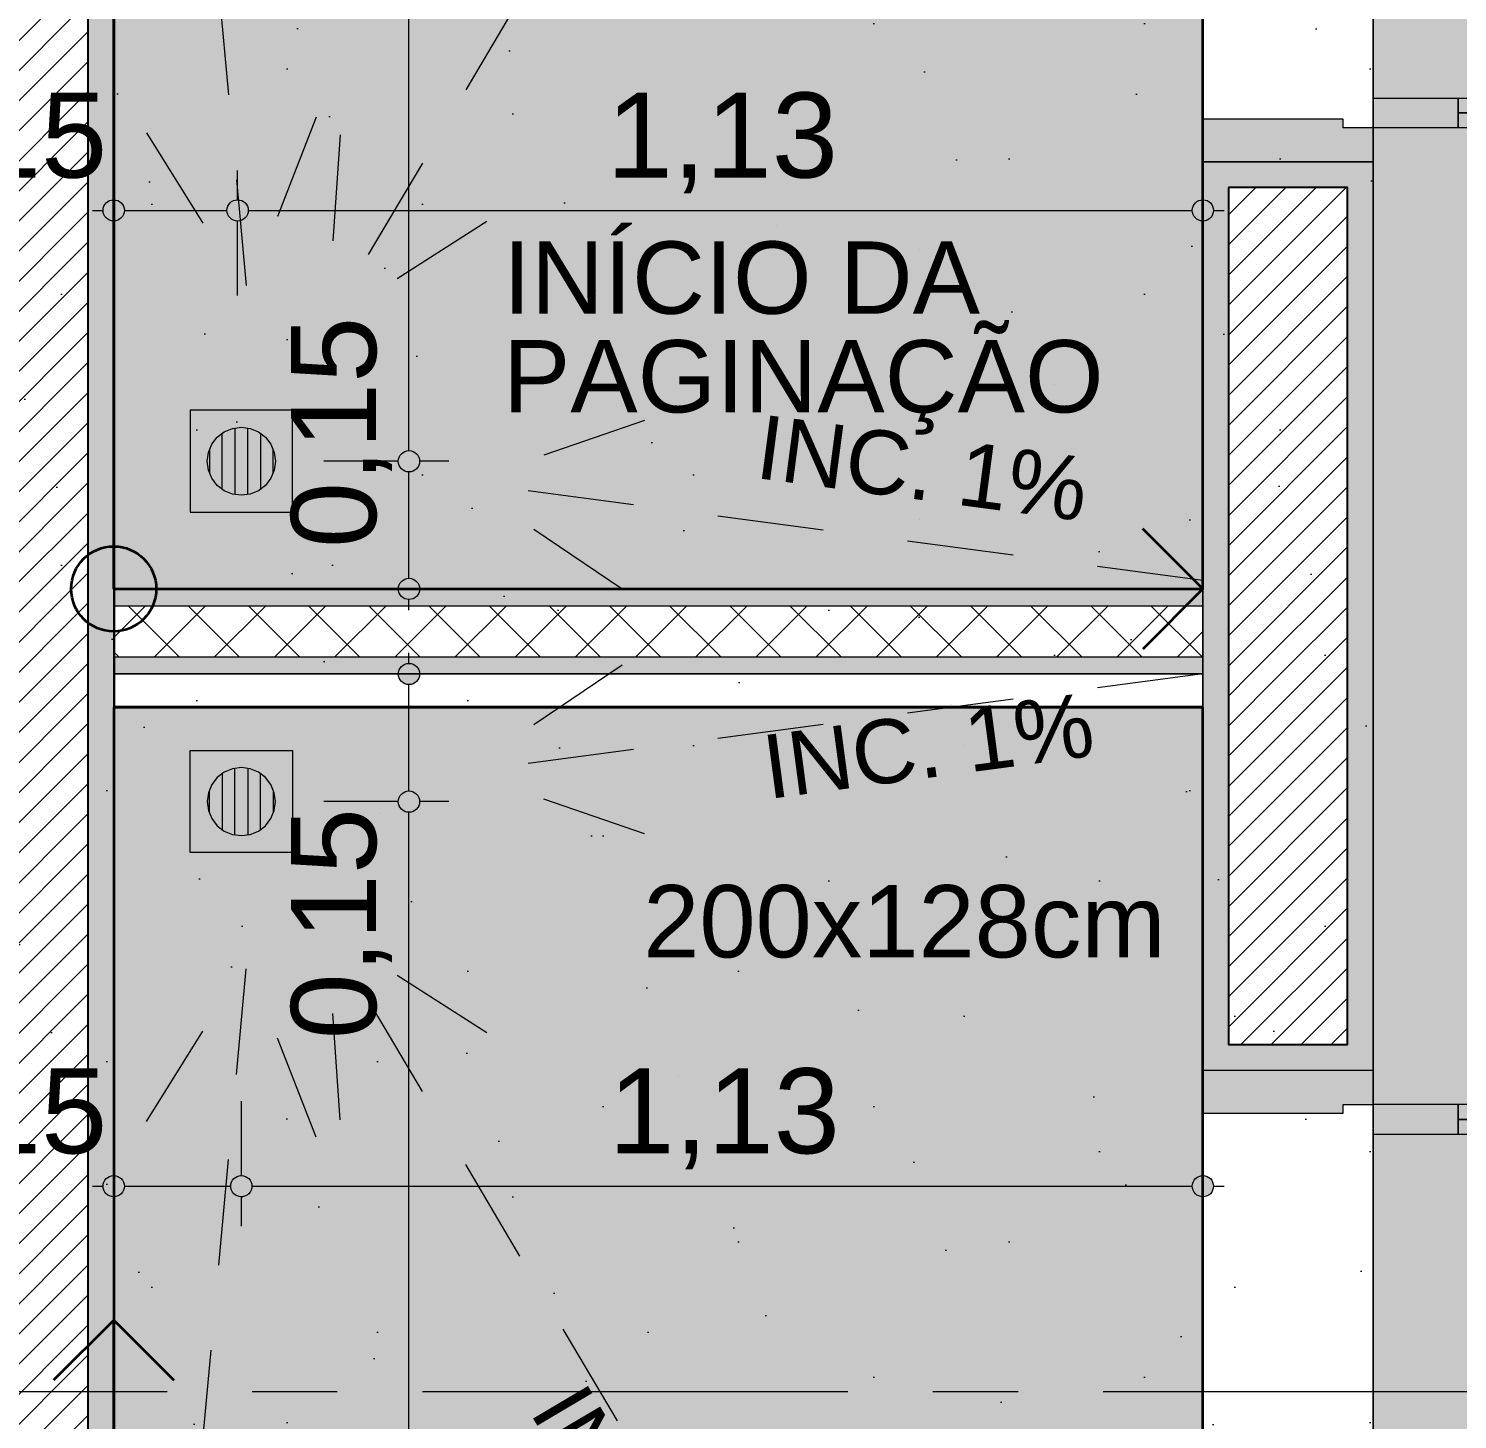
# Model space of a CAD drawing. Header units: metres. Extents: x -77 to -41.1, y -68 to -27.7.
# Drawn here: x -45.594 to -43.915, y -35.877 to -34.242 of the extents above; entities that cross this region are included whole.
import ezdxf
from ezdxf.enums import TextEntityAlignment as Align

# ---------------------------------------------------------------- set-up
doc = ezdxf.new("R2010")
doc.units = ezdxf.units.M
doc.header["$MEASUREMENT"] = 0
for name, pattern in [('Dashed', [0.07, 0.045, -0.025]), ('Dot & Dashed', [0.6, 0.5, -0.05, 0, -0.05]), ('HIDDEN2', [0.1875, 0.125, -0.0625])]:
    doc.linetypes.add(name, pattern=pattern)
for name, color, linetype, lineweight in [('0_Caneta_No__99', 7, 'Continuous', 20), ('LAJES.EST_Caneta_No__241', 7, 'Continuous', 13), ('LAJES.EST_Caneta_No__96', 252, 'Continuous', 0), ('NOTAS PISOS_Caneta_No__98', 7, 'Continuous', 0), ('PAREDE CONSTRUIR_Caneta_No__241', 7, 'Continuous', 13), ('PAREDE CONSTRUIR_Caneta_No__3', 7, 'Continuous', 25), ('PAREDE CONSTRUIR_Caneta_No__83', 84, 'Continuous', 0), ('PISO_Caneta_No__1', 7, 'Continuous', 35), ('PISO_Caneta_No__241', 7, 'Continuous', 13), ('Portas Archicad_Caneta_No__241', 7, 'Continuous', 13), ('RALO_Caneta_No__96', 252, 'Continuous', 0), ('ZONA_Caneta_No__241', 7, 'Continuous', 13)]:
    doc.layers.add(name, color=color, linetype=linetype, lineweight=lineweight)
for name, color, linetype in [('COTAS PISOS', 7, 'Continuous'), ('PAREDE CONSTRUIR', 7, 'Continuous'), ('Portas Archicad', 7, 'Continuous'), ('ZONA', 7, 'Continuous')]:
    doc.layers.add(name, color=color, linetype=linetype)
for name, color, linetype, lineweight, true_color in [('COTAS PISOS_Caneta_No__25', 7, 'Continuous', 13, 0x982312), ('LAJES.EST_Caneta_No__18', 7, 'Continuous', 0, 0xdfdfdf), ('NOTAS PISOS_Caneta_No__12', 7, 'Continuous', 0, 0x030303), ('PISO_Caneta_No__24', 7, 'Continuous', 40, 0x851f10), ('PISO_Caneta_No__97', 7, 'Continuous', 5, 0x6b6b6b), ('Portas Archicad_Caneta_No__9', 7, 'Continuous', 5, 0x020202), ('Portas Archicad_Caneta_No__97', 7, 'Continuous', 5, 0x6b6b6b), ('RALO_Caneta_No__19', 7, 'Continuous', 0, 0xe9e9e9), ('ZONA_Caneta_No__56', 7, 'Continuous', 0, 0xffe495)]:
    doc.layers.add(name, color=color, linetype=linetype, lineweight=lineweight, true_color=true_color)
doc.styles.add('GENERATED_STYLE_1', font='arial.ttf')
doc.dimstyles.new('GENERATED_STYLE__1', dxfattribs={"dimtxt": 0.1, "dimasz": 0.0475, "dimexe": 0.18, "dimexo": 0.1, "dimgap": 0, "dimtad": 1, "dimtih": 1, "dimtoh": 1, "dimzin": 0, "dimdsep": 46, "dimtxsty": 'GENERATED_STYLE_1', "dimblk": 'ARROWHEAD_11', "dimblk1": 'ARROWHEAD_11', "dimblk2": 'ARROWHEAD_11', "dimcen": 0.09, "dimclrd": 256, "dimclre": 256, "dimclrt": 256, "dimadec": 0, "dimazin": 0, "dimtfac": 1, "dimtdec": 4, "dimtmove": 0, "dimatfit": 3, "dimfxl": 0, "dimtolj": 1, "dimtzin": 0, "dimarcsym": 0})
doc.dimstyles.new('GENERATED_STYLE__2', dxfattribs={"dimtxt": 0.1, "dimasz": 0.0475, "dimexe": 0.18, "dimexo": 0.1, "dimgap": 0, "dimtad": 1, "dimzin": 0, "dimdsep": 46, "dimtxsty": 'GENERATED_STYLE_1', "dimblk": 'ARROWHEAD_11', "dimblk1": 'ARROWHEAD_11', "dimblk2": 'ARROWHEAD_11', "dimcen": 0.09, "dimclrd": 256, "dimclre": 256, "dimclrt": 256, "dimadec": 0, "dimazin": 0, "dimtfac": 1, "dimtdec": 4, "dimtmove": 0, "dimatfit": 3, "dimfxl": 0, "dimtolj": 1, "dimtzin": 0, "dimarcsym": 0})
doc.dimstyles.new('GENERATED_STYLE__3', dxfattribs={"dimtxt": 0.1, "dimasz": 0.0475, "dimexe": 0.18, "dimexo": 0.1, "dimgap": 0, "dimtad": 1, "dimzin": 0, "dimdsep": 46, "dimtxsty": 'GENERATED_STYLE_1', "dimblk": 'ARROWHEAD_11', "dimblk1": 'ARROWHEAD_11', "dimblk2": 'ARROWHEAD_11', "dimcen": 0.09, "dimclrd": 256, "dimclre": 256, "dimclrt": 256, "dimadec": 0, "dimazin": 0, "dimtfac": 1, "dimtdec": 4, "dimtmove": 2, "dimatfit": 3, "dimfxl": 0, "dimtolj": 1, "dimtzin": 0, "dimarcsym": 0})
pattern_1 = [(45, (0, 0), (-0.01767767, 0.01767767), [])]

# ---------------------------------------------------------------- blocks, each defined once
blk = doc.blocks.new('Abrigo de Reíduos comuns (Grupo D)_9_22_3', base_point=(-44.7446, -33.4063))
at = {"layer": 'ZONA_Caneta_No__241', "color": 7, "linetype": 'Continuous', "lineweight": 13, "flags": 128}
blk.add_lwpolyline([(-44.214, -32.7997), (-45.494, -32.7997), (-45.494, -34.9009), (-44.214, -34.9009)], close=True, dxfattribs=at)
blk = doc.blocks.new('Abrigo de Reíduos Contaminados (Grupo A e E)_9_23_3', base_point=(-44.7065, -36.3122))
at = {"layer": 'ZONA_Caneta_No__241', "color": 7, "linetype": 'Continuous', "lineweight": 13, "flags": 128}
blk.add_lwpolyline([(-44.214, -35.0009), (-45.494, -35.0009), (-45.494, -37.0402), (-44.214, -37.0402)], close=True, dxfattribs=at)
blk = doc.blocks.new('Double Door 26_2')
at = {"layer": 'Portas Archicad', "linetype": 'Continuous', "lineweight": 0, "true_color": 0xffffff}
for points in [[(-0.56, 0.56), (-0.56, 0.46), (-0.525, 0.46), (-0.525, 0.56)], [(0.56, 0.56), (0.525, 0.56), (0.525, 0.46), (0.56, 0.46)], [(-0.56, 0.46), (-0.56, 0.1), (-0.5425, 0.1), (-0.5425, 0.46)], [(-0.5425, 0.46), (-0.5425, 0.1), (-0.525, 0.1), (-0.525, 0.46)], [(0.5425, 0.46), (0.525, 0.46), (0.525, 0.1), (0.5425, 0.1)], [(0.56, 0.46), (0.5425, 0.46), (0.5425, 0.1), (0.56, 0.1)], [(-0.525, 0), (-0.525, 0.1), (-0.56, 0.1), (-0.56, 0)], [(0.525, 0), (0.56, 0), (0.56, 0.1), (0.525, 0.1)], [(-0.55, -0.2), (-0.55, -0.035), (-0.56, -0.035), (-0.56, 0), (-0.6, 0), (-0.6, -0.2)], [(0.6, -0.2), (0.6, 0), (0.56, 0), (0.56, -0.035), (0.55, -0.035), (0.55, -0.2)]]:
    blk.add_hatch(color=7, dxfattribs=at).paths.add_polyline_path(points)
at = {"layer": 'Portas Archicad_Caneta_No__241', "color": 7, "linetype": 'Continuous', "lineweight": 13}
for p, q in [((-0.56, 0.56), (-0.56, 0.46)), ((-0.525, 0.56), (-0.56, 0.56)), ((-0.525, 0.46), (-0.525, 0.56)), ((0.525, 0.46), (0.525, 0.56)), ((0.525, 0.56), (0.56, 0.56)), ((0.56, 0.56), (0.56, 0.46)), ((-0.56, 0.46), (-0.525, 0.46)), ((-0.5425, 0.46), (-0.5425, 0.1)), ((0.56, 0.46), (0.525, 0.46)), ((0.5425, 0.46), (0.5425, 0.1)), ((-0.525, 0.1), (-0.56, 0.1)), ((-0.56, 0.1), (-0.56, 0)), ((-0.525, 0), (-0.525, 0.1)), ((0.525, 0), (0.525, 0.1)), ((0.525, 0.1), (0.56, 0.1)), ((0.56, 0.1), (0.56, 0)), ((-0.56, 0), (-0.6, 0)), ((-0.6, 0), (-0.6, -0.2)), ((-0.6, 0), (-0.6, -0.03)), ((-0.6, 0), (-0.6, -0.03)), ((-0.6, 0), (-0.6, -0.03)), ((-0.6, 0), (-0.6, -0.03)), ((-0.56, -0.035), (-0.56, 0)), ((-0.56, 0), (-0.525, 0)), ((0.56, 0), (0.525, 0)), ((0.6, 0), (0.56, 0)), ((0.56, 0), (0.56, -0.035)), ((0.6, -0.2), (0.6, 0)), ((0.6, 0), (0.6, -0.03)), ((0.6, 0), (0.6, -0.03)), ((0.6, 0), (0.6, -0.03)), ((0.6, 0), (0.6, -0.03)), ((-0.6, -0.03), (-0.6, -0.17)), ((-0.6, -0.03), (-0.6, -0.17)), ((-0.6, -0.03), (-0.6, -0.17)), ((-0.6, -0.03), (-0.6, -0.17)), ((0.6, -0.03), (0.6, -0.17)), ((0.6, -0.03), (0.6, -0.17)), ((0.6, -0.03), (0.6, -0.17)), ((0.6, -0.03), (0.6, -0.17)), ((-0.55, -0.035), (-0.56, -0.035)), ((-0.55, -0.2), (-0.55, -0.035)), ((0.56, -0.035), (0.55, -0.035)), ((0.55, -0.035), (0.55, -0.2)), ((-0.6, -0.17), (-0.6, -0.2)), ((-0.6, -0.17), (-0.6, -0.2)), ((0.6, -0.17), (0.6, -0.2)), ((0.6, -0.17), (0.6, -0.2)), ((-0.6, -0.2), (-0.55, -0.2)), ((0.55, -0.2), (0.6, -0.2))]:
    blk.add_line(p, q, dxfattribs=at)
at = {"layer": 'Portas Archicad_Caneta_No__241', "color": 7, "linetype": 'Continuous', "lineweight": 13, "flags": 128}
for points in [[(-0.56, 0.46), (-0.56, 0.1), (-0.5425, 0.1), (-0.5425, 0.46)], [(-0.5425, 0.46), (-0.5425, 0.1), (-0.525, 0.1), (-0.525, 0.46)], [(0.5425, 0.46), (0.5425, 0.1), (0.525, 0.1), (0.525, 0.46)], [(0.56, 0.46), (0.56, 0.1), (0.5425, 0.1), (0.5425, 0.46)]]:
    blk.add_lwpolyline(points, close=True, dxfattribs=at)
at = {"layer": 'Portas Archicad_Caneta_No__9', "color": 18, "linetype": 'Continuous', "lineweight": 5, "true_color": 0x020202}
for p, q in [((-0.6, 0), (0.6, 0)), ((-0.6, -0.2), (0.6, -0.2))]:
    blk.add_line(p, q, dxfattribs=at)
at = {"layer": 'Portas Archicad_Caneta_No__97', "color": 251, "linetype": 'Dashed', "lineweight": 5, "true_color": 0x6b6b6b}
for centre, start, end in [((-0.56, 0), 0, 90), ((0.56, 0), 90, 180)]:
    blk.add_arc(centre, 0.56, start, end, dxfattribs=at)
blk = doc.blocks.new('Símbolo Inclinação 20_13')
at = {"layer": 'NOTAS PISOS_Caneta_No__98', "color": 7, "linetype": 'HIDDEN2', "lineweight": 0}
for p in [(1.8205, 0.1), (0, 0), (1.8205, -0.1)]:
    blk.add_line(p, (2.0205, 0), dxfattribs=at)
at = {"layer": 'NOTAS PISOS_Caneta_No__98', "color": 7, "linetype": 'HIDDEN2', "lineweight": 0, "style": 'GENERATED_STYLE_1'}
blk.add_attdef('txt', text='', height=0.075, rotation=180, dxfattribs=at).set_placement((1.3932, 0.1403), align=Align.BOTTOM_LEFT)
blk = doc.blocks.new('Símbolo Inclinação 20_14')
at = {"layer": 'NOTAS PISOS_Caneta_No__98', "color": 7, "linetype": 'HIDDEN2', "lineweight": 0}
for p in [(0.6753, 0.1), (0, 0), (0.6753, -0.1)]:
    blk.add_line(p, (0.8753, 0), dxfattribs=at)
at = {"layer": 'NOTAS PISOS_Caneta_No__98', "color": 7, "linetype": 'HIDDEN2', "lineweight": 0, "style": 'GENERATED_STYLE_1'}
blk.add_attdef('txt', text='', height=0.075, rotation=180, dxfattribs=at).set_placement((0.529, 0.1457), align=Align.BOTTOM_LEFT)
blk = doc.blocks.new('Símbolo Inclinação 20_15')
at = {"layer": 'NOTAS PISOS_Caneta_No__98', "color": 7, "linetype": 'HIDDEN2', "lineweight": 0}
for p in [(1.5105, 0.1), (0, 0), (1.5105, -0.1)]:
    blk.add_line(p, (1.7105, 0), dxfattribs=at)
at = {"layer": 'NOTAS PISOS_Caneta_No__98', "color": 7, "linetype": 'HIDDEN2', "lineweight": 0, "style": 'GENERATED_STYLE_1'}
blk.add_attdef('txt', text='', height=0.075, dxfattribs=at).set_placement((0.318, -0.0829), align=Align.BOTTOM_LEFT)
blk = doc.blocks.new('*D206')
at = {"layer": 'COTAS PISOS_Caneta_No__25', "linetype": 'Continuous', "lineweight": 13, "true_color": 0x982312}
for points in [[(-45.1595, -35.1509), (-45.1585, -35.1557), (-45.1558, -35.1598), (-45.1518, -35.1625), (-45.147, -35.1634), (-45.1422, -35.1625), (-45.1381, -35.1598), (-45.1354, -35.1557), (-45.1345, -35.1509), (-45.1354, -35.1461), (-45.1381, -35.1421), (-45.1422, -35.1394), (-45.147, -35.1384), (-45.1518, -35.1394), (-45.1558, -35.1421), (-45.1585, -35.1461)], [(-45.1595, -37.0402), (-45.1585, -37.045), (-45.1558, -37.049), (-45.1518, -37.0517), (-45.147, -37.0527), (-45.1422, -37.0517), (-45.1381, -37.049), (-45.1354, -37.045), (-45.1345, -37.0402), (-45.1354, -37.0354), (-45.1381, -37.0314), (-45.1422, -37.0287), (-45.147, -37.0277), (-45.1518, -37.0287), (-45.1558, -37.0314), (-45.1585, -37.0354)]]:
    blk.add_hatch(color=24, dxfattribs=at).paths.add_polyline_path(points)
at = {"layer": 'COTAS PISOS_Caneta_No__25', "color": 24, "linetype": 'Continuous', "lineweight": 13, "true_color": 0x982312}
for p, q in [((-45.1595, -35.1509), (-45.247, -35.1509)), ((-45.1001, -35.1509), (-45.1345, -35.1509)), ((-45.147, -37.0277), (-45.147, -35.1634)), ((-45.1595, -37.0402), (-45.247, -37.0402)), ((-45.1001, -37.0402), (-45.1345, -37.0402)), ((-45.147, -37.0652), (-45.147, -37.0527))]:
    blk.add_line(p, q, dxfattribs=at)
for centre in [(-45.147, -35.1509), (-45.147, -37.0402)]:
    blk.add_circle(centre, 0.0125, dxfattribs=at)
at = {"layer": 'COTAS PISOS_Caneta_No__25', "color": 24, "lineweight": 13, "true_color": 0x982312, "char_height": 0.1, "attachment_point": 7, "rotation": 90, "style": 'GENERATED_STYLE_1'}
for s, insert in [('\\A1;{\\pql;\\fArial|b0|i0|c0|p0;\\W1.000000;0,15}', (-45.167, -35.4303)), ('\\A1;{\\pql;\\fArial|b0|i0|c0|p0;\\W1.000000;1,89}', (-45.167, -36.3625))]:
    blk.add_mtext(s, dxfattribs=dict(at, insert=insert))
blk = doc.blocks.new('ARROWHEAD_11')
at = {"color": 0, "linetype": 'Continuous', "lineweight": 0}
blk.add_line((0, 0), (-1, 0), dxfattribs=at)
at = {"color": 0, "linetype": 'Continuous', "lineweight": 0, "const_width": 0.25, "flags": 128}
blk.add_lwpolyline([(-0.125, 0, 1), (0.125, 0, 1)], format="xyb", close=True, dxfattribs=at)
blk = doc.blocks.new('*D207')
at = {"layer": 'COTAS PISOS_Caneta_No__25', "linetype": 'Continuous', "lineweight": 13, "true_color": 0x982312}
for points in [[(-45.1595, -35.0009), (-45.1585, -35.0057), (-45.1558, -35.0098), (-45.1518, -35.0125), (-45.147, -35.0134), (-45.1422, -35.0125), (-45.1381, -35.0098), (-45.1354, -35.0057), (-45.1345, -35.0009), (-45.1354, -34.9961), (-45.1381, -34.9921), (-45.1422, -34.9894), (-45.147, -34.9884), (-45.1518, -34.9894), (-45.1558, -34.9921), (-45.1585, -34.9961)], [(-45.1595, -35.1509), (-45.1585, -35.1557), (-45.1558, -35.1598), (-45.1518, -35.1625), (-45.147, -35.1634), (-45.1422, -35.1625), (-45.1381, -35.1598), (-45.1354, -35.1557), (-45.1345, -35.1509), (-45.1354, -35.1461), (-45.1381, -35.1421), (-45.1422, -35.1394), (-45.147, -35.1384), (-45.1518, -35.1394), (-45.1558, -35.1421), (-45.1585, -35.1461)]]:
    blk.add_hatch(color=24, dxfattribs=at).paths.add_polyline_path(points)
at = {"layer": 'COTAS PISOS_Caneta_No__25', "color": 24, "linetype": 'Continuous', "lineweight": 13, "true_color": 0x982312}
for p, q in [((-45.147, -34.9884), (-45.147, -34.9759)), ((-45.1595, -35.0009), (-45.1939, -35.0009)), ((-45.047, -35.0009), (-45.1345, -35.0009)), ((-45.147, -35.1384), (-45.147, -35.0134)), ((-45.1595, -35.1509), (-45.247, -35.1509)), ((-45.1001, -35.1509), (-45.1345, -35.1509))]:
    blk.add_line(p, q, dxfattribs=at)
for centre in [(-45.147, -35.0009), (-45.147, -35.1509)]:
    blk.add_circle(centre, 0.0125, dxfattribs=at)
blk = doc.blocks.new('*D208')
at = {"layer": 'COTAS PISOS_Caneta_No__25', "linetype": 'Continuous', "lineweight": 13, "true_color": 0x982312}
for points in [[(-45.1595, -34.7509), (-45.1585, -34.7557), (-45.1558, -34.7598), (-45.1518, -34.7625), (-45.147, -34.7634), (-45.1422, -34.7625), (-45.1381, -34.7598), (-45.1354, -34.7557), (-45.1345, -34.7509), (-45.1354, -34.7461), (-45.1381, -34.7421), (-45.1422, -34.7394), (-45.147, -34.7384), (-45.1518, -34.7394), (-45.1558, -34.7421), (-45.1585, -34.7461)], [(-45.1595, -34.9009), (-45.1585, -34.9057), (-45.1558, -34.9098), (-45.1518, -34.9125), (-45.147, -34.9134), (-45.1422, -34.9125), (-45.1381, -34.9098), (-45.1354, -34.9057), (-45.1345, -34.9009), (-45.1354, -34.8961), (-45.1381, -34.8921), (-45.1422, -34.8894), (-45.147, -34.8884), (-45.1518, -34.8894), (-45.1558, -34.8921), (-45.1585, -34.8961)]]:
    blk.add_hatch(color=24, dxfattribs=at).paths.add_polyline_path(points)
at = {"layer": 'COTAS PISOS_Caneta_No__25', "color": 24, "linetype": 'Continuous', "lineweight": 13, "true_color": 0x982312}
for p, q in [((-45.1595, -34.7509), (-45.247, -34.7509)), ((-45.1001, -34.7509), (-45.1345, -34.7509)), ((-45.147, -34.8884), (-45.147, -34.7634)), ((-45.1595, -34.9009), (-45.247, -34.9009)), ((-45.1001, -34.9009), (-45.1345, -34.9009)), ((-45.147, -34.9259), (-45.147, -34.9134))]:
    blk.add_line(p, q, dxfattribs=at)
for centre in [(-45.147, -34.7509), (-45.147, -34.9009)]:
    blk.add_circle(centre, 0.0125, dxfattribs=at)
at = {"layer": 'COTAS PISOS_Caneta_No__25', "color": 24, "lineweight": 13, "true_color": 0x982312, "insert": (-45.167, -34.8529), "char_height": 0.1, "attachment_point": 7, "rotation": 90, "style": 'GENERATED_STYLE_1'}
blk.add_mtext('\\A1;{\\pql;\\fArial|b0|i0|c0|p0;\\W1.000000;0,15}', dxfattribs=at)
blk = doc.blocks.new('*D209')
at = {"layer": 'COTAS PISOS_Caneta_No__25', "linetype": 'Continuous', "lineweight": 13, "true_color": 0x982312}
for points in [[(-45.1595, -32.5997), (-45.1585, -32.6045), (-45.1558, -32.6085), (-45.1518, -32.6112), (-45.147, -32.6122), (-45.1422, -32.6112), (-45.1381, -32.6085), (-45.1354, -32.6045), (-45.1345, -32.5997), (-45.1354, -32.5949), (-45.1381, -32.5909), (-45.1422, -32.5881), (-45.147, -32.5872), (-45.1518, -32.5881), (-45.1558, -32.5909), (-45.1585, -32.5949)], [(-45.1595, -34.7509), (-45.1585, -34.7557), (-45.1558, -34.7598), (-45.1518, -34.7625), (-45.147, -34.7634), (-45.1422, -34.7625), (-45.1381, -34.7598), (-45.1354, -34.7557), (-45.1345, -34.7509), (-45.1354, -34.7461), (-45.1381, -34.7421), (-45.1422, -34.7394), (-45.147, -34.7384), (-45.1518, -34.7394), (-45.1558, -34.7421), (-45.1585, -34.7461)]]:
    blk.add_hatch(color=24, dxfattribs=at).paths.add_polyline_path(points)
at = {"layer": 'COTAS PISOS_Caneta_No__25', "color": 24, "linetype": 'Continuous', "lineweight": 13, "true_color": 0x982312}
for p, q in [((-45.147, -32.5872), (-45.147, -32.5747)), ((-45.1595, -32.5997), (-45.247, -32.5997)), ((-45.1001, -32.5997), (-45.1345, -32.5997)), ((-45.147, -34.7384), (-45.147, -32.6122)), ((-45.1595, -34.7509), (-45.247, -34.7509)), ((-45.1001, -34.7509), (-45.1345, -34.7509))]:
    blk.add_line(p, q, dxfattribs=at)
for centre in [(-45.147, -32.5997), (-45.147, -34.7509)]:
    blk.add_circle(centre, 0.0125, dxfattribs=at)
at = {"layer": 'COTAS PISOS_Caneta_No__25', "color": 24, "lineweight": 13, "true_color": 0x982312, "insert": (-45.167, -33.8088), "char_height": 0.1, "attachment_point": 7, "rotation": 90, "style": 'GENERATED_STYLE_1'}
blk.add_mtext('\\A1;{\\pql;\\fArial|b0|i0|c0|p0;\\W1.000000;2,15}', dxfattribs=at)
blk = doc.blocks.new('*D210')
at = {"layer": 'COTAS PISOS_Caneta_No__25', "linetype": 'Continuous', "lineweight": 13, "true_color": 0x982312}
for points in [[(-45.5065, -35.6029), (-45.5056, -35.6077), (-45.5029, -35.6117), (-45.4988, -35.6145), (-45.494, -35.6154), (-45.4893, -35.6145), (-45.4852, -35.6117), (-45.4825, -35.6077), (-45.4815, -35.6029), (-45.4825, -35.5981), (-45.4852, -35.5941), (-45.4893, -35.5914), (-45.494, -35.5904), (-45.4988, -35.5914), (-45.5029, -35.5941), (-45.5056, -35.5981)], [(-45.3565, -35.6029), (-45.3556, -35.6077), (-45.3529, -35.6117), (-45.3488, -35.6145), (-45.344, -35.6154), (-45.3393, -35.6145), (-45.3352, -35.6117), (-45.3325, -35.6077), (-45.3315, -35.6029), (-45.3325, -35.5981), (-45.3352, -35.5941), (-45.3393, -35.5914), (-45.344, -35.5904), (-45.3488, -35.5914), (-45.3529, -35.5941), (-45.3556, -35.5981)]]:
    blk.add_hatch(color=24, dxfattribs=at).paths.add_polyline_path(points)
at = {"layer": 'COTAS PISOS_Caneta_No__25', "color": 24, "linetype": 'Continuous', "lineweight": 13, "true_color": 0x982312}
for p, q in [((-45.494, -35.5904), (-45.494, -35.5029)), ((-45.344, -35.5904), (-45.344, -35.5029)), ((-45.519, -35.6029), (-45.5065, -35.6029)), ((-45.494, -35.6498), (-45.494, -35.6154)), ((-45.4815, -35.6029), (-45.3565, -35.6029)), ((-45.344, -35.6498), (-45.344, -35.6154))]:
    blk.add_line(p, q, dxfattribs=at)
for centre in [(-45.494, -35.6029), (-45.344, -35.6029)]:
    blk.add_circle(centre, 0.0125, dxfattribs=at)
at = {"layer": 'COTAS PISOS_Caneta_No__25', "color": 24, "lineweight": 13, "true_color": 0x982312, "insert": (-45.7735, -35.5829), "char_height": 0.1, "attachment_point": 7, "style": 'GENERATED_STYLE_1'}
blk.add_mtext('\\A1;{\\pql;\\fArial|b0|i0|c0|p0;\\W1.000000;0,15}', dxfattribs=at)
blk = doc.blocks.new('*D211')
at = {"layer": 'COTAS PISOS_Caneta_No__25', "linetype": 'Continuous', "lineweight": 13, "true_color": 0x982312}
for points in [[(-45.3565, -35.6029), (-45.3556, -35.6077), (-45.3529, -35.6117), (-45.3488, -35.6145), (-45.344, -35.6154), (-45.3393, -35.6145), (-45.3352, -35.6117), (-45.3325, -35.6077), (-45.3315, -35.6029), (-45.3325, -35.5981), (-45.3352, -35.5941), (-45.3393, -35.5914), (-45.344, -35.5904), (-45.3488, -35.5914), (-45.3529, -35.5941), (-45.3556, -35.5981)], [(-44.2265, -35.6029), (-44.2256, -35.6077), (-44.2229, -35.6117), (-44.2188, -35.6145), (-44.214, -35.6154), (-44.2093, -35.6145), (-44.2052, -35.6117), (-44.2025, -35.6077), (-44.2015, -35.6029), (-44.2025, -35.5981), (-44.2052, -35.5941), (-44.2093, -35.5914), (-44.214, -35.5904), (-44.2188, -35.5914), (-44.2229, -35.5941), (-44.2256, -35.5981)]]:
    blk.add_hatch(color=24, dxfattribs=at).paths.add_polyline_path(points)
at = {"layer": 'COTAS PISOS_Caneta_No__25', "color": 24, "linetype": 'Continuous', "lineweight": 13, "true_color": 0x982312}
for p, q in [((-45.344, -35.5904), (-45.344, -35.5029)), ((-44.214, -35.5904), (-44.214, -35.5029)), ((-45.344, -35.6498), (-45.344, -35.6154)), ((-45.3315, -35.6029), (-44.2265, -35.6029)), ((-44.214, -35.6498), (-44.214, -35.6154)), ((-44.2015, -35.6029), (-44.189, -35.6029))]:
    blk.add_line(p, q, dxfattribs=at)
for centre in [(-45.344, -35.6029), (-44.214, -35.6029)]:
    blk.add_circle(centre, 0.0125, dxfattribs=at)
at = {"layer": 'COTAS PISOS_Caneta_No__25', "color": 24, "lineweight": 13, "true_color": 0x982312, "insert": (-44.9125, -35.5829), "char_height": 0.1, "attachment_point": 7, "style": 'GENERATED_STYLE_1'}
blk.add_mtext('\\A1;{\\pql;\\fArial|b0|i0|c0|p0;\\W1.000000;1,13}', dxfattribs=at)
blk = doc.blocks.new('*D212')
at = {"layer": 'COTAS PISOS_Caneta_No__25', "linetype": 'Continuous', "lineweight": 13, "true_color": 0x982312}
for points in [[(-45.5065, -34.4561), (-45.5056, -34.4609), (-45.5029, -34.465), (-45.4988, -34.4677), (-45.494, -34.4686), (-45.4893, -34.4677), (-45.4852, -34.465), (-45.4825, -34.4609), (-45.4815, -34.4561), (-45.4825, -34.4513), (-45.4852, -34.4473), (-45.4893, -34.4446), (-45.494, -34.4436), (-45.4988, -34.4446), (-45.5029, -34.4473), (-45.5056, -34.4513)], [(-45.3609, -34.4561), (-45.3599, -34.4609), (-45.3572, -34.465), (-45.3532, -34.4677), (-45.3484, -34.4686), (-45.3436, -34.4677), (-45.3396, -34.465), (-45.3368, -34.4609), (-45.3359, -34.4561), (-45.3368, -34.4513), (-45.3396, -34.4473), (-45.3436, -34.4446), (-45.3484, -34.4436), (-45.3532, -34.4446), (-45.3572, -34.4473), (-45.3599, -34.4513)]]:
    blk.add_hatch(color=24, dxfattribs=at).paths.add_polyline_path(points)
at = {"layer": 'COTAS PISOS_Caneta_No__25', "color": 24, "linetype": 'Continuous', "lineweight": 13, "true_color": 0x982312}
for p, q in [((-45.494, -34.4436), (-45.494, -34.4092)), ((-45.3484, -34.4436), (-45.3484, -34.4092)), ((-45.519, -34.4561), (-45.5065, -34.4561)), ((-45.4815, -34.4561), (-45.3609, -34.4561)), ((-45.494, -34.5561), (-45.494, -34.4686)), ((-45.3484, -34.5561), (-45.3484, -34.4686))]:
    blk.add_line(p, q, dxfattribs=at)
for centre in [(-45.494, -34.4561), (-45.3484, -34.4561)]:
    blk.add_circle(centre, 0.0125, dxfattribs=at)
at = {"layer": 'COTAS PISOS_Caneta_No__25', "color": 24, "lineweight": 13, "true_color": 0x982312, "insert": (-45.7735, -34.4361), "char_height": 0.1, "attachment_point": 7, "style": 'GENERATED_STYLE_1'}
blk.add_mtext('\\A1;{\\pql;\\fArial|b0|i0|c0|p0;\\W1.000000;0,15}', dxfattribs=at)
blk = doc.blocks.new('*D213')
at = {"layer": 'COTAS PISOS_Caneta_No__25', "linetype": 'Continuous', "lineweight": 13, "true_color": 0x982312}
for points in [[(-45.3609, -34.4561), (-45.3599, -34.4609), (-45.3572, -34.465), (-45.3532, -34.4677), (-45.3484, -34.4686), (-45.3436, -34.4677), (-45.3396, -34.465), (-45.3368, -34.4609), (-45.3359, -34.4561), (-45.3368, -34.4513), (-45.3396, -34.4473), (-45.3436, -34.4446), (-45.3484, -34.4436), (-45.3532, -34.4446), (-45.3572, -34.4473), (-45.3599, -34.4513)], [(-44.2265, -34.4561), (-44.2256, -34.4609), (-44.2229, -34.465), (-44.2188, -34.4677), (-44.214, -34.4686), (-44.2093, -34.4677), (-44.2052, -34.465), (-44.2025, -34.4609), (-44.2015, -34.4561), (-44.2025, -34.4513), (-44.2052, -34.4473), (-44.2093, -34.4446), (-44.214, -34.4436), (-44.2188, -34.4446), (-44.2229, -34.4473), (-44.2256, -34.4513)]]:
    blk.add_hatch(color=24, dxfattribs=at).paths.add_polyline_path(points)
at = {"layer": 'COTAS PISOS_Caneta_No__25', "color": 24, "linetype": 'Continuous', "lineweight": 13, "true_color": 0x982312}
for p, q in [((-45.3484, -34.4436), (-45.3484, -34.4092)), ((-44.214, -34.4436), (-44.214, -34.4092)), ((-45.3359, -34.4561), (-44.2265, -34.4561)), ((-44.2015, -34.4561), (-44.189, -34.4561)), ((-45.3484, -34.5561), (-45.3484, -34.4686)), ((-44.214, -34.5561), (-44.214, -34.4686))]:
    blk.add_line(p, q, dxfattribs=at)
for centre in [(-45.3484, -34.4561), (-44.214, -34.4561)]:
    blk.add_circle(centre, 0.0125, dxfattribs=at)
at = {"layer": 'COTAS PISOS_Caneta_No__25', "color": 24, "lineweight": 13, "true_color": 0x982312, "insert": (-44.9147, -34.4361), "char_height": 0.1, "attachment_point": 7, "style": 'GENERATED_STYLE_1'}
blk.add_mtext('\\A1;{\\pql;\\fArial|b0|i0|c0|p0;\\W1.000000;1,13}', dxfattribs=at)
blk = doc.blocks.new('Rectangular Floor Drain 26')
at = {"layer": 'RALO_Caneta_No__19', "linetype": 'Continuous', "lineweight": 0, "true_color": 0xe9e9e9}
h = blk.add_hatch(color=254, dxfattribs=at)
h.paths.add_polyline_path([(-0.06, 0.06), (-0.06, -0.06), (0.06, -0.06), (0.06, 0.06)])
h.paths.add_polyline_path([(0.04, 0), (0.0386, -0.0104), (0.0346, -0.02), (0.0283, -0.0283), (0.02, -0.0346), (0.0104, -0.0386), (0, -0.04), (-0.0104, -0.0386), (-0.02, -0.0346), (-0.0283, -0.0283), (-0.0346, -0.02), (-0.0386, -0.0104), (-0.04, 0), (-0.0386, 0.0104), (-0.0346, 0.02), (-0.0283, 0.0283), (-0.02, 0.0346), (-0.0104, 0.0386), (0, 0.04), (0.0104, 0.0386), (0.02, 0.0346), (0.0283, 0.0283), (0.0346, 0.02), (0.0386, 0.0104)], flags=0)
for points in [[(-0.0283, 0.0283), (-0.0327, 0.0225), (0.0327, 0.0225), (0.0283, 0.0283), (0.02, 0.0346), (0.0131, 0.0375), (-0.0131, 0.0375), (-0.02, 0.0346)], [(-0.0131, 0.0375), (0.0131, 0.0375), (0.0104, 0.0386), (0, 0.04), (-0.0104, 0.0386)], [(-0.0386, 0.0104), (-0.039, 0.0075), (0.039, 0.0075), (0.0386, 0.0104), (0.0346, 0.02), (0.0327, 0.0225), (-0.0327, 0.0225), (-0.0346, 0.02)], [(-0.039, 0.0075), (-0.04, 0), (-0.039, -0.0075), (0.039, -0.0075), (0.04, 0), (0.039, 0.0075)], [(-0.039, -0.0075), (-0.0386, -0.0104), (-0.0346, -0.02), (-0.0327, -0.0225), (0.0327, -0.0225), (0.0346, -0.02), (0.0386, -0.0104), (0.039, -0.0075)], [(-0.0327, -0.0225), (-0.0283, -0.0283), (-0.02, -0.0346), (-0.0131, -0.0375), (0.0131, -0.0375), (0.02, -0.0346), (0.0283, -0.0283), (0.0327, -0.0225)], [(0.0131, -0.0375), (-0.0131, -0.0375), (-0.0104, -0.0386), (0, -0.04), (0.0104, -0.0386)]]:
    blk.add_hatch(color=254, dxfattribs=at).paths.add_polyline_path(points)
at = {"layer": 'RALO_Caneta_No__96', "color": 252, "linetype": 'Continuous', "lineweight": 0}
for p, q in [((-0.06, 0.06), (-0.06, -0.06)), ((0.06, 0.06), (-0.06, 0.06)), ((0.06, -0.06), (0.06, 0.06)), ((-0.0283, 0.0283), (-0.02, 0.0346)), ((-0.02, 0.0346), (-0.0104, 0.0386)), ((0.0131, 0.0375), (-0.0131, 0.0375)), ((-0.0104, 0.0386), (0, 0.04)), ((0, 0.04), (0.0104, 0.0386)), ((0.0104, 0.0386), (0.02, 0.0346)), ((0.02, 0.0346), (0.0283, 0.0283)), ((-0.0386, 0.0104), (-0.0346, 0.02)), ((-0.0346, 0.02), (-0.0283, 0.0283)), ((-0.0327, 0.0225), (0.0327, 0.0225)), ((0.0283, 0.0283), (0.0346, 0.02)), ((0.0346, 0.02), (0.0386, 0.0104)), ((-0.04, 0), (-0.0386, 0.0104)), ((-0.0386, -0.0104), (-0.04, 0)), ((0.039, 0.0075), (-0.039, 0.0075)), ((0.0386, 0.0104), (0.04, 0)), ((0.04, 0), (0.0386, -0.0104)), ((-0.039, -0.0075), (0.039, -0.0075)), ((-0.0346, -0.02), (-0.0386, -0.0104)), ((0.0386, -0.0104), (0.0346, -0.02)), ((-0.0283, -0.0283), (-0.0346, -0.02)), ((0.0327, -0.0225), (-0.0327, -0.0225)), ((-0.02, -0.0346), (-0.0283, -0.0283)), ((0.0283, -0.0283), (0.02, -0.0346)), ((0.0346, -0.02), (0.0283, -0.0283)), ((-0.0104, -0.0386), (-0.02, -0.0346)), ((-0.0131, -0.0375), (0.0131, -0.0375)), ((0, -0.04), (-0.0104, -0.0386)), ((0.0104, -0.0386), (0, -0.04)), ((0.02, -0.0346), (0.0104, -0.0386)), ((-0.06, -0.06), (0.06, -0.06))]:
    blk.add_line(p, q, dxfattribs=at)
blk = doc.blocks.new('símbolo_paginação de piso(1)(3)_3')
at = {"layer": 'PISO_Caneta_No__24', "linetype": 'Continuous', "lineweight": 0, "true_color": 0x210704}
blk.add_hatch(color=18, dxfattribs=at).paths.add_polyline_path([(1.28, 2), (0, 2), (0, 0), (1.28, 0)])
at = {"layer": 'PISO_Caneta_No__1', "color": 7, "linetype": 'Continuous', "lineweight": 35}
for p, q in [((0, 1.28), (-0.0707, 1.2093)), ((0, 0), (0, 1.28)), ((0, 1.28), (0.0707, 1.2093)), ((1.28, 0), (1.2093, 0.0707)), ((0, 0), (1.28, 0)), ((1.28, 0), (1.2093, -0.0707))]:
    blk.add_line(p, q, dxfattribs=at)
at = {"layer": 'PISO_Caneta_No__1', "color": 7, "linetype": 'Continuous', "lineweight": 35, "flags": 128}
blk.add_lwpolyline([(1.28, 2), (0, 2), (0, 0), (1.28, 0)], close=True, dxfattribs=at)
at = {"layer": 'PISO_Caneta_No__1', "color": 7, "linetype": 'Continuous', "lineweight": 35}
blk.add_circle((0, 0), 0.05, dxfattribs=at)

msp = doc.modelspace()

# ---------------------------------------------------------------- hatches: boundary and pattern name
at = {"layer": 'LAJES.EST_Caneta_No__18', "linetype": 'Continuous', "lineweight": 0, "true_color": 0xdfdfdf}
h = msp.add_hatch(dxfattribs=at)
h.set_pattern_fill('Piso_Externo__0003', color=254, style=0, pattern_type=2)
h.set_pattern_definition([(45, (0, 0.6), (-0.1909188, 0.1909188), [0, -0.18, 0, -0.27]), (110, (0.6, 0.6), (0.253717, 0.09234544), [0, -0.132, 0, -0.228])])
h.paths.add_polyline_path([(-76.514, -65.1016), (-73.814, -65.1016, -0.414214), (-75.814, -67.1016), (-66.814, -67.1016, -0.414214), (-68.814, -65.1016), (-68.814, -62.301), (-68.814, -45.4002, -0.414214), (-66.514, -43.1002), (-65.914, -43.1002), (-65.914, -42.3002), (-66.514, -42.3002), (-66.514, -38.2041), (-65.114, -38.2041), (-65.114, -36.7038), (-66.514, -36.7038), (-66.514, -32.5997), (-65.114, -32.5997), (-56.714, -32.5997), (-53.814, -32.5997), (-44.014, -32.5997), (-44.014, -42.3002), (-53.814, -42.3002), (-53.814, -47.1002), (-44.014, -47.1002), (-44.014, -50.8516), (-45.6136, -50.8516), (-45.6136, -52.3506), (-44.014, -52.3506), (-44.014, -60.3006), (-48.9163, -60.3006), (-48.9163, -61.1006), (-44.3609, -61.1006), (-44.3609, -67.1016), (-44.014, -67.1016), (-41.514, -67.1016), (-41.514, -28.1016), (-41.714, -28.1016), (-41.714, -60.3006), (-43.014, -60.3006), (-43.014, -30.0016), (-66.514, -30.0016), (-66.514, -28.1016), (-76.514, -28.1016)])
h.paths.add_polyline_path([(-73.814, -45.1016), (-76.314, -45.1016), (-76.314, -43.0892), (-75.7984, -43.0908, -0.414214), (-73.8139, -45.0876)], flags=0)
h.paths.add_polyline_path([(-73.814, -45.5846, -0.009328), (-73.814, -45.6604)], flags=0)
h.paths.add_polyline_path([(-52.814, -46.3002), (-52.814, -43.1002), (-44.014, -43.1002), (-44.014, -46.3002)], flags=0)
h.paths.add_polyline_path([(-67.714, -34.1), (-76.314, -34.1), (-76.314, -32.5997), (-67.714, -32.5997)], flags=0)
at = {"layer": 'LAJES.EST_Caneta_No__96', "linetype": 'Continuous', "lineweight": 0}
h = msp.add_hatch(dxfattribs=at)
h.set_pattern_fill('Haie_OD_0003', color=252, style=0, pattern_type=2)
h.set_pattern_definition([(45, (0, 0.5), (-0.159099, 0.159099), [0, -0.15, 0, -0.225]), (110, (0.5, 0.5), (0.21143084, 0.0769545), [0, -0.11, 0, -0.19])])
h.paths.add_polyline_path([(-51.074, -37.1002), (-44.014, -37.1002), (-44.014, -32.5997), (-51.074, -32.5997)])
at = {"layer": 'PAREDE CONSTRUIR', "linetype": 'Continuous', "lineweight": 0, "true_color": 0x000000}
h = msp.add_hatch(dxfattribs=at)
h.set_pattern_fill('common_brick_0003', color=18, style=0, pattern_type=2)
h.set_pattern_definition(pattern_1)
h.paths.add_polyline_path([(-45.664, -32.7697), (-45.664, -34.9009), (-45.524, -34.9009), (-45.524, -32.7697)])
at = {"layer": 'PAREDE CONSTRUIR', "linetype": 'Continuous', "lineweight": 0, "true_color": 0xffffff}
for points in [[(-45.524, -32.7997), (-45.524, -34.9009), (-45.494, -34.9009), (-45.494, -32.7997)], [(-44.214, -35.0009), (-44.184, -35.0009), (-44.184, -34.399), (-44.214, -34.399)], [(-44.044, -34.429), (-44.014, -34.399), (-44.184, -34.399), (-44.184, -34.429)], [(-44.014, -34.399), (-44.044, -34.429), (-44.044, -35.0009), (-44.014, -35.0009)], [(-45.494, -37.0402), (-45.494, -34.9009), (-45.524, -34.9009), (-45.524, -37.0402)], [(-45.494, -34.9209), (-44.214, -34.9209), (-44.214, -34.9009), (-45.494, -34.9009)], [(-45.494, -35.0009), (-44.214, -35.0009), (-44.214, -34.9809), (-45.494, -34.9809)], [(-44.214, -35.0009), (-44.214, -35.4669), (-44.184, -35.4669), (-44.184, -35.0009)], [(-44.044, -35.4369), (-44.014, -35.4669), (-44.014, -35.0009), (-44.044, -35.0009)], [(-44.044, -35.4369), (-44.184, -35.4369), (-44.184, -35.4669), (-44.014, -35.4669)]]:
    msp.add_hatch(color=7, dxfattribs=at).paths.add_polyline_path(points)
at = {"layer": 'PAREDE CONSTRUIR', "linetype": 'Continuous', "lineweight": 0, "true_color": 0x000000}
h = msp.add_hatch(dxfattribs=at)
h.set_pattern_fill('common_brick_0003', color=18, style=0, pattern_type=2)
h.set_pattern_definition(pattern_1)
h.paths.add_polyline_path([(-44.184, -35.0009), (-44.044, -35.0009), (-44.044, -34.429), (-44.184, -34.429)])
h = msp.add_hatch(dxfattribs=at)
h.set_pattern_fill('common_brick_0003', color=18, style=0, pattern_type=2)
h.set_pattern_definition(pattern_1)
h.paths.add_polyline_path([(-45.664, -34.9009), (-45.664, -37.0702), (-45.524, -37.0702), (-45.524, -34.9009)])
h = msp.add_hatch(dxfattribs=at)
h.set_pattern_fill('common_brick_0003', color=18, style=0, pattern_type=2)
h.set_pattern_definition(pattern_1)
h.paths.add_polyline_path([(-44.184, -35.0009), (-44.184, -35.4369), (-44.044, -35.4369), (-44.044, -35.0009)])
at = {"layer": 'PAREDE CONSTRUIR_Caneta_No__83', "linetype": 'Continuous', "lineweight": 0}
h = msp.add_hatch(dxfattribs=at)
h.set_pattern_fill('Placomur_0003', color=84, style=0, pattern_type=2)
h.set_pattern_definition([(45, (0, 0), (-0.03535534, 0.03535534), []), (135, (0, 0), (0.03535534, 0.03535534), [])])
h.paths.add_polyline_path([(-45.494, -34.9809), (-44.214, -34.9809), (-44.214, -34.9209), (-45.494, -34.9209)])
at = {"layer": 'PISO_Caneta_No__97', "linetype": 'Continuous', "lineweight": 5, "true_color": 0x6b6b6b}
h = msp.add_hatch(dxfattribs=at)
h.set_pattern_fill('Ceramica_200_x_200_0003', color=251, style=0, pattern_type=2)
h.set_pattern_definition([(0, (-45.494, -37.0402), (0, 2), []), (90, (-45.494, -37.0402), (-2, 0), [])])
h.paths.add_polyline_path([(-45.494, -37.0402), (-44.214, -37.0402), (-44.214, -32.7997), (-45.494, -32.7997)])

# ---------------------------------------------------------------- linework, layer by layer
at = {"layer": '0_Caneta_No__99', "color": 7, "linetype": 'Dot & Dashed', "lineweight": 20}
msp.add_line((-41.4312, -35.8446), (-76.7059, -35.8446), dxfattribs=at)
at = {"layer": 'LAJES.EST_Caneta_No__241', "color": 7, "linetype": 'Continuous', "lineweight": 13, "flags": 128}
for points in [[(-65.914, -42.3002), (-66.514, -42.3002), (-66.514, -38.2041), (-65.114, -38.2041), (-65.114, -36.7038), (-66.514, -36.7038), (-66.514, -32.5997), (-65.114, -32.5997), (-56.714, -32.5997), (-53.814, -32.5997), (-44.014, -32.5997), (-44.014, -42.3002), (-53.814, -42.3002), (-53.814, -47.1002), (-44.014, -47.1002), (-44.014, -50.8516), (-45.6136, -50.8516), (-45.6136, -52.3506), (-44.014, -52.3506), (-44.014, -60.3006), (-48.9163, -60.3006)], [(-65.914, -42.3002), (-66.514, -42.3002), (-66.514, -38.2041), (-65.114, -38.2041), (-65.114, -36.7038), (-66.514, -36.7038), (-66.514, -32.5997), (-65.114, -32.5997), (-56.714, -32.5997), (-53.814, -32.5997), (-44.014, -32.5997), (-44.014, -42.3002), (-53.814, -42.3002), (-53.814, -47.1002), (-44.014, -47.1002), (-44.014, -50.8516), (-45.6136, -50.8516), (-45.6136, -52.3506), (-44.014, -52.3506), (-44.014, -60.3006), (-48.9163, -60.3006)], [(-65.914, -42.3002), (-66.514, -42.3002), (-66.514, -38.2041), (-65.114, -38.2041), (-65.114, -36.7038), (-66.514, -36.7038), (-66.514, -32.5997), (-65.114, -32.5997), (-56.714, -32.5997), (-53.814, -32.5997), (-44.014, -32.5997), (-44.014, -42.3002), (-53.814, -42.3002), (-53.814, -47.1002), (-44.014, -47.1002), (-44.014, -50.8516), (-45.6136, -50.8516), (-45.6136, -52.3506), (-44.014, -52.3506), (-44.014, -60.3006), (-48.9163, -60.3006)], [(-65.914, -42.3002), (-66.514, -42.3002), (-66.514, -38.2041), (-65.114, -38.2041), (-65.114, -36.7038), (-66.514, -36.7038), (-66.514, -32.5997), (-65.114, -32.5997), (-56.714, -32.5997), (-53.814, -32.5997), (-44.014, -32.5997), (-44.014, -42.3002), (-53.814, -42.3002), (-53.814, -47.1002), (-44.014, -47.1002), (-44.014, -50.8516), (-45.6136, -50.8516), (-45.6136, -52.3506), (-44.014, -52.3506), (-44.014, -60.3006), (-48.9163, -60.3006)], [(-65.914, -42.3002), (-66.514, -42.3002), (-66.514, -38.2041), (-65.114, -38.2041), (-65.114, -36.7038), (-66.514, -36.7038), (-66.514, -32.5997), (-65.114, -32.5997), (-56.714, -32.5997), (-53.814, -32.5997), (-44.014, -32.5997), (-44.014, -42.3002), (-53.814, -42.3002), (-53.814, -47.1002), (-44.014, -47.1002), (-44.014, -50.8516), (-45.6136, -50.8516), (-45.6136, -52.3506), (-44.014, -52.3506), (-44.014, -60.3006), (-48.9163, -60.3006)], [(-44.014, -37.1002), (-44.014, -32.5997), (-51.074, -32.5997), (-51.074, -37.1002)]]:
    msp.add_lwpolyline(points, dxfattribs=at)
at = {"layer": 'PAREDE CONSTRUIR_Caneta_No__241', "color": 7, "linetype": 'Continuous', "lineweight": 13}
for p, q in [((-44.184, -34.399), (-44.214, -34.399)), ((-44.044, -34.399), (-44.184, -34.399)), ((-44.044, -34.399), (-44.184, -34.399)), ((-44.014, -34.399), (-44.044, -34.399)), ((-44.014, -34.399), (-44.044, -34.399)), ((-45.494, -34.9209), (-44.214, -34.9209)), ((-45.494, -34.9809), (-44.214, -34.9809)), ((-44.184, -35.4669), (-44.214, -35.4669)), ((-44.044, -35.4669), (-44.184, -35.4669)), ((-44.044, -35.4669), (-44.184, -35.4669)), ((-44.014, -35.4669), (-44.044, -35.4669)), ((-44.014, -35.4669), (-44.044, -35.4669))]:
    msp.add_line(p, q, dxfattribs=at)
at = {"layer": 'PAREDE CONSTRUIR_Caneta_No__241', "color": 7, "linetype": 'Continuous', "lineweight": 13, "flags": 128}
for points in [[(-45.494, -34.9009), (-45.494, -32.7997)], [(-44.214, -34.399), (-44.214, -35.0009)], [(-44.014, -35.0009), (-44.014, -34.399)], [(-44.214, -34.9009), (-45.494, -34.9009)], [(-45.494, -34.9209), (-45.494, -34.9009)], [(-45.494, -37.0402), (-45.494, -34.9009)], [(-44.214, -34.9209), (-44.214, -34.9009)], [(-45.494, -34.9809), (-45.494, -34.9209)], [(-44.214, -34.9809), (-44.214, -34.9209)], [(-45.494, -35.0009), (-45.494, -34.9809)], [(-44.214, -35.0009), (-44.214, -34.9809)], [(-45.494, -35.0009), (-44.214, -35.0009)], [(-44.214, -35.0009), (-44.214, -35.4669)], [(-44.014, -35.4669), (-44.014, -35.0009)]]:
    msp.add_lwpolyline(points, dxfattribs=at)
at = {"layer": 'PAREDE CONSTRUIR_Caneta_No__3', "color": 7, "linetype": 'Continuous', "lineweight": 25}
for p, q in [((-45.524, -34.9009), (-45.524, -32.7697)), ((-44.184, -34.429), (-44.184, -35.0009)), ((-44.044, -34.429), (-44.184, -34.429)), ((-44.044, -35.0009), (-44.044, -34.429)), ((-45.524, -37.0402), (-45.524, -34.9009)), ((-44.184, -35.0009), (-44.184, -35.4369)), ((-44.044, -35.4369), (-44.044, -35.0009)), ((-44.044, -35.4369), (-44.184, -35.4369))]:
    msp.add_line(p, q, dxfattribs=at)
at = {"layer": 'PISO_Caneta_No__241', "color": 7, "linetype": 'Continuous', "lineweight": 13, "flags": 128}
msp.add_lwpolyline([(-45.494, -37.0402), (-44.214, -37.0402), (-44.214, -32.7997), (-45.494, -32.7997)], close=True, dxfattribs=at)
at = {"layer": 'ZONA_Caneta_No__56', "color": 41, "linetype": 'Continuous', "lineweight": 0, "true_color": 0xffe495, "flags": 128}
for points in [[(-44.214, -32.7997), (-45.494, -32.7997), (-45.494, -34.9009), (-44.214, -34.9009)], [(-44.214, -35.0009), (-45.494, -35.0009), (-45.494, -37.0402), (-44.214, -37.0402)]]:
    msp.add_lwpolyline(points, close=True, dxfattribs=at)

# ---------------------------------------------------------------- block references
at = {"layer": 'NOTAS PISOS_Caneta_No__98', "color": 7, "linetype": 'HIDDEN2', "lineweight": 0, "xscale": -1}
for name, p, rotation in [('Símbolo Inclinação 20_13', (-44.214, -32.8516), 59.36362426070305), ('Símbolo Inclinação 20_15', (-45.494, -32.8516), 95.25248244738746)]:
    msp.add_blockref(name, p, dxfattribs=dict(at, rotation=rotation))
at = {"layer": 'NOTAS PISOS_Caneta_No__98', "color": 7, "linetype": 'HIDDEN2', "lineweight": 0}
ref = msp.add_blockref('Símbolo Inclinação 20_14', (-44.214, -34.8909), dxfattribs=dict(at, xscale=-1, rotation=352.4385715723332))
ref.add_attrib('txt', 'INC. 1%', dxfattribs={"color": 7, "linetype": 'HIDDEN2', "lineweight": 0, "height": 0.075, "rotation": 352.4386, "style": 'GENERATED_STYLE_1'}).set_placement((-44.3581, -34.8439), align=Align.BOTTOM_RIGHT)
ref = msp.add_blockref('Símbolo Inclinação 20_14', (-44.214, -35.0009), dxfattribs=dict(at, rotation=187.5614284276668))
ref.add_attrib('txt', 'INC. 1%', dxfattribs={"color": 7, "linetype": 'HIDDEN2', "lineweight": 0, "height": 0.075, "rotation": 7.5614, "style": 'GENERATED_STYLE_1'}).set_placement((-44.7222, -35.1703), align=Align.BOTTOM_LEFT)
ref = msp.add_blockref('Símbolo Inclinação 20_13', (-44.214, -37.0402), dxfattribs=dict(at, rotation=120.636375739297))
ref.add_attrib('txt', 'INC. 1%', dxfattribs={"color": 7, "linetype": 'HIDDEN2', "lineweight": 0, "height": 0.075, "rotation": 300.6364, "style": 'GENERATED_STYLE_1'}).set_placement((-45.0254, -35.8791), align=Align.BOTTOM_LEFT)
at = {"layer": 'NOTAS PISOS_Caneta_No__98', "color": 7, "linetype": 'HIDDEN2', "lineweight": 0, "rotation": 84.74751755261252}
msp.add_blockref('Símbolo Inclinação 20_15', (-45.494, -37.0402), dxfattribs=at)
at = {"layer": 'PISO_Caneta_No__1', "color": 7, "linetype": 'Continuous', "lineweight": 35}
for p in [(-45.494, -34.9009), (-45.494, -37.0402)]:
    msp.add_blockref('símbolo_paginação de piso(1)(3)_3', p, dxfattribs=at)
at = {"layer": 'Portas Archicad', "color": 7, "linetype": 'Continuous', "lineweight": 0, "rotation": 270}
for p in [(-44.014, -33.799), (-44.014, -36.0669)]:
    msp.add_blockref('Double Door 26_2', p, dxfattribs=at)
at = {"layer": 'RALO_Caneta_No__96', "color": 252, "linetype": 'Continuous', "lineweight": 0, "rotation": 270.0001905508873}
msp.add_blockref('Rectangular Floor Drain 26', (-45.344, -34.7509), dxfattribs=at)
at = {"layer": 'RALO_Caneta_No__96', "color": 252, "linetype": 'Continuous', "lineweight": 0, "xscale": -1, "rotation": 269.9998094491127}
msp.add_blockref('Rectangular Floor Drain 26', (-45.344, -35.1509), dxfattribs=at)
at = {"layer": 'ZONA', "color": 7, "linetype": 'Continuous', "lineweight": 0}
for name, p in [('Abrigo de Reíduos comuns (Grupo D)_9_22_3', (-44.7446, -33.4063)), ('Abrigo de Reíduos Contaminados (Grupo A e E)_9_23_3', (-44.7065, -36.3122))]:
    msp.add_blockref(name, p, dxfattribs=at)

# ---------------------------------------------------------------- texts
at = {"layer": 'NOTAS PISOS_Caneta_No__12', "color": 18, "linetype": 'Continuous', "lineweight": 0, "true_color": 0x030303, "insert": (-45.0366, -34.7197), "char_height": 0.085, "attachment_point": 7, "line_spacing_factor": 0.81868, "style": 'GENERATED_STYLE_1'}
msp.add_mtext('\\A1;{\\pql;\\fArial|b0|i0|c0|p0;\\W1.000000;INÍCIO DA\\P\\pql;\\fArial|b0|i0|c0|p0;\\W1.000000;PAGINAÇÃO}', dxfattribs=at)
at = {"layer": 'NOTAS PISOS_Caneta_No__12', "color": 18, "linetype": 'Continuous', "lineweight": 0, "true_color": 0x030303, "insert": (-44.8717, -35.249), "char_height": 0.085, "attachment_point": 1, "style": 'GENERATED_STYLE_1'}
msp.add_mtext('\\A1;{\\pql;\\fArial|b0|i0|c0|p0;\\W1.000000;200x\\fArial|b0|i0|c0|p0;\\W1.000000;128\\fArial|b0|i0|c0|p0;\\W1.000000;cm}', dxfattribs=at)

# ---------------------------------------------------------------- dimensions: what is measured, and where the dimension line sits
at = {"layer": 'COTAS PISOS', "color": 24, "linetype": 'Continuous', "lineweight": 13, "true_color": 0x982312}
for base, p1, p2, dimstyle, picture, middle in [((-45.147, -32.5997), (-45.344, -34.7509), (-45.494, -32.5997), 'GENERATED_STYLE__2', '*D209', (-45.217, -33.6793)), ((-45.147, -34.7509), (-45.494, -34.9009), (-45.344, -34.7509), 'GENERATED_STYLE__3', '*D208', (-45.217, -34.7234)), ((-45.147, -35.0009), (-45.344, -35.1509), (-44.854, -35.0009), 'GENERATED_STYLE__2', '*D207', (-45.217, -35.3009)), ((-45.147, -35.1509), (-45.494, -37.0402), (-45.344, -35.1509), 'GENERATED_STYLE__2', '*D206', (-45.217, -36.233))]:
    dim = msp.add_linear_dim(base=base, p1=p1, p2=p2, angle=90, dimstyle=dimstyle, dxfattribs=at)
    dim.commit()
    dim.dimension.update_dxf_attribs({"geometry": picture, "text_midpoint": middle, "dimtype": 160, "text_rotation": 90})
for base, p1, p2, picture, middle in [((-45.3484, -34.4561), (-45.494, -34.9009), (-45.3484, -34.735), '*D212', (-45.644, -34.3861)), ((-44.214, -34.4561), (-45.3484, -34.735), (-44.214, -34.9009), '*D213', (-44.7852, -34.3861)), ((-45.344, -35.6029), (-45.494, -35.0009), (-45.344, -35.1509), '*D210', (-45.644, -35.5329)), ((-44.214, -35.6029), (-45.344, -35.1509), (-44.214, -35.0009), '*D211', (-44.783, -35.5329))]:
    dim = msp.add_linear_dim(base=base, p1=p1, p2=p2, dimstyle='GENERATED_STYLE__1', dxfattribs=at)
    dim.commit()
    dim.dimension.update_dxf_attribs({"geometry": picture, "text_midpoint": middle, "dimtype": 160})

doc.saveas('drawing.dxf')
